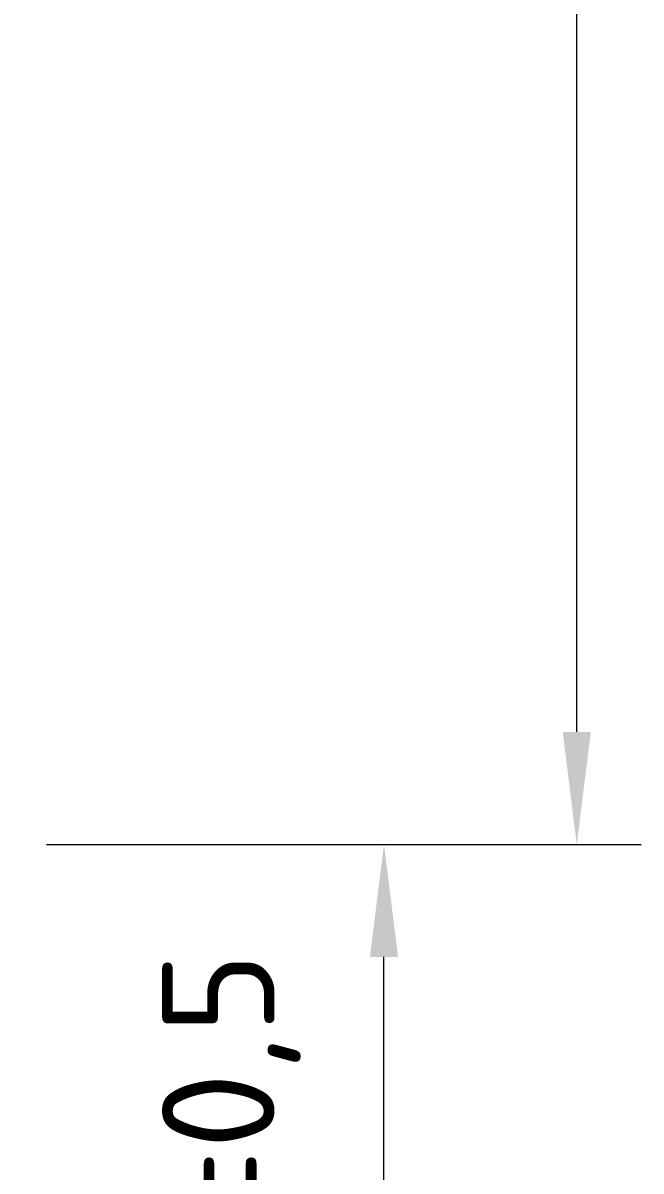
# Model space of a CAD drawing. Header units: millimetres. Extents: x 0 to 1554, y 0 to 420.
# Drawn here: x 156.51 to 175.75, y 141.39 to 177.11 of the extents above; entities that cross this region are included whole.
import ezdxf

# ---------------------------------------------------------------- set-up
doc = ezdxf.new("R2010")
doc.units = ezdxf.units.MM
doc.layers.add('04-COTA', color=3, linetype='CONTINUOUS', lineweight=18)
doc.styles.add('ISO3098', font='isocpeur.ttf')
doc.dimstyles.new('FLAMA-IRAM', dxfattribs={"dimtxt": 3.5, "dimasz": 3.5, "dimexe": 2, "dimexo": 1.5, "dimgap": 1, "dimtad": 1, "dimdec": 1, "dimtxsty": 'ISO3098', "dimblk": 'IRAM_FLECHA', "dimblk1": 'IRAM_FLECHA', "dimblk2": 'IRAM_FLECHA', "dimcen": 2.5, "dimclrd": 256, "dimclre": 256, "dimclrt": 256, "dimazin": 3, "dimtfac": 1, "dimtmove": 0, "dimatfit": 3, "dimlwd": 18, "dimlwe": 18})

# ---------------------------------------------------------------- blocks, each defined once
blk = doc.blocks.new('IRAM_FLECHA')
blk.add_solid([(0, 0), (-1, 0.125), (-1, -0.125)])

msp = doc.modelspace()

# ---------------------------------------------------------------- dimensions: what is measured, and where the dimension line sits
at = {"layer": '04-COTA'}
for base, p1, p2, text in [((173.75, 151.552), (155.75, 151.552), (155.75, 331.552), '<>±2'), ((167.75, 125.972), (155.75, 125.972), (155.75, 151.552), '<>±0,5')]:
    msp.add_linear_dim(base=base, p1=p1, p2=p2, angle=90, text=text, dimstyle='FLAMA-IRAM', override={"dimlfac": 5}, dxfattribs=at).render()

doc.saveas('drawing.dxf')
